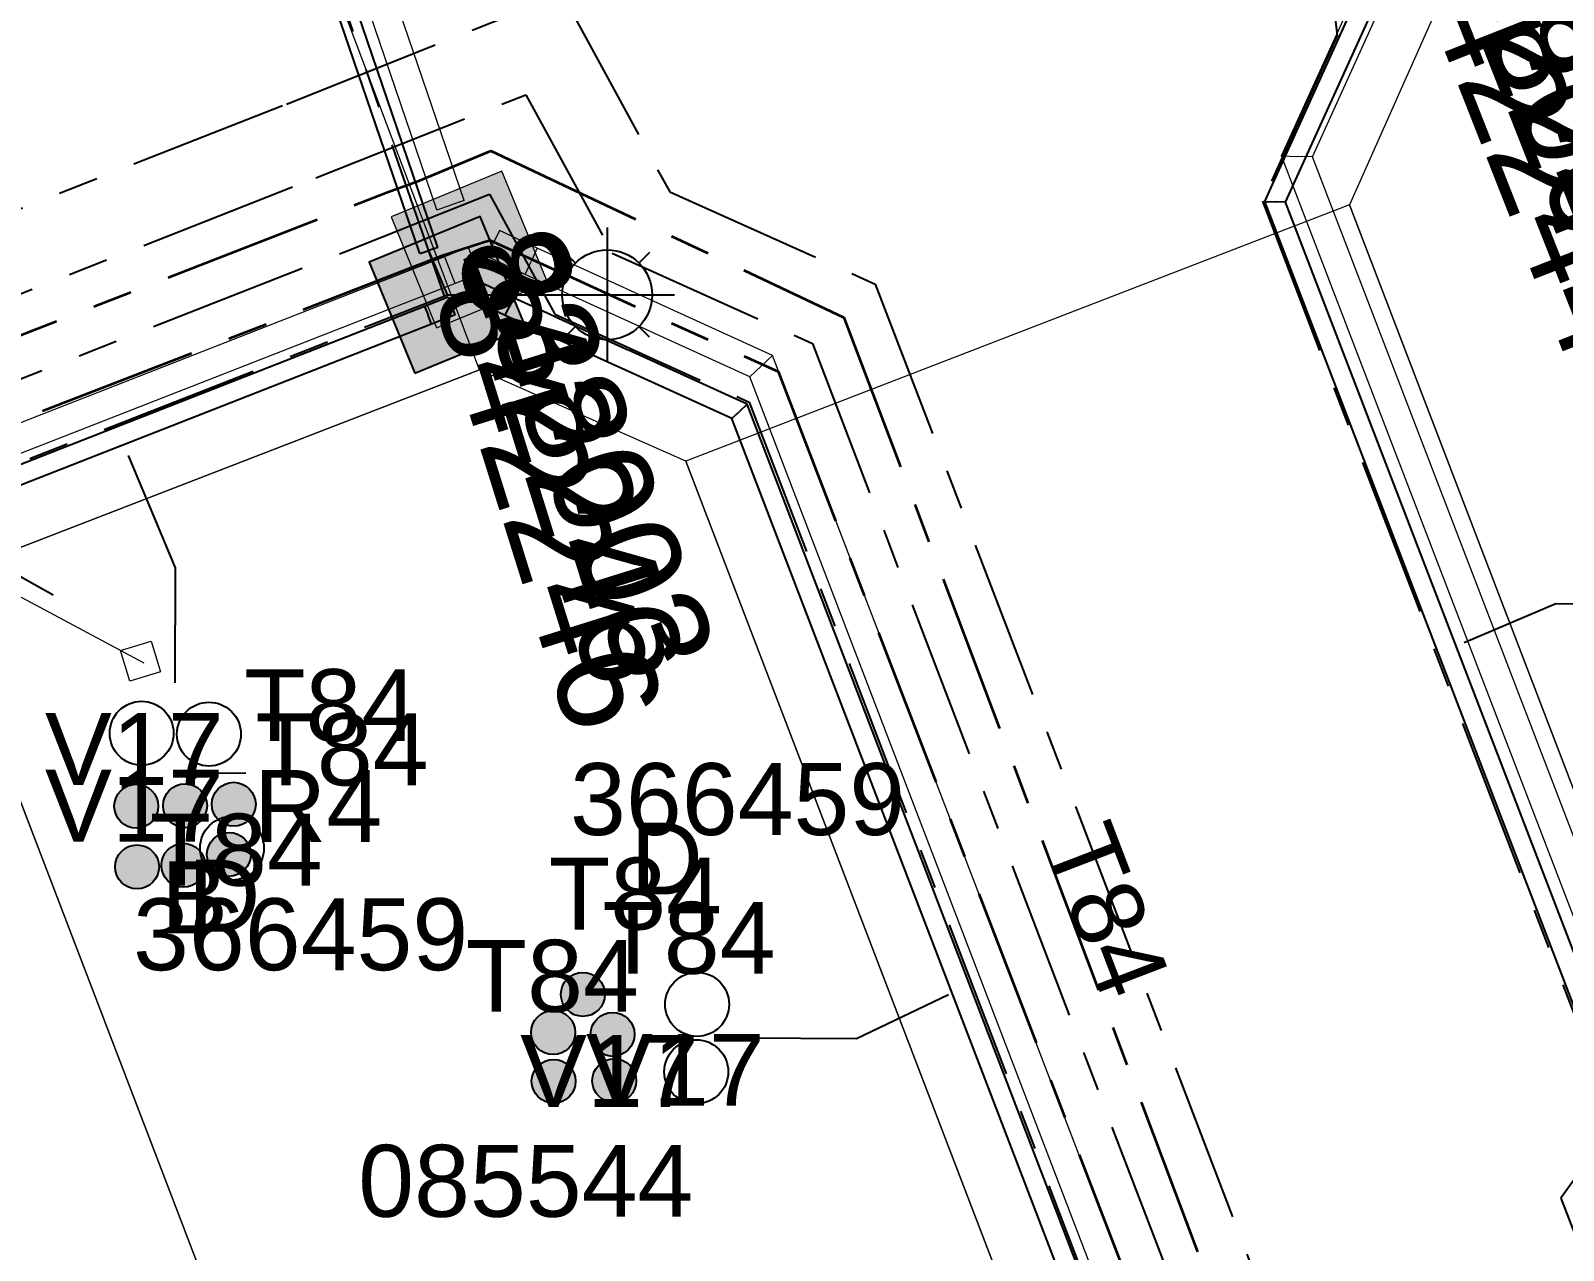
# Model space of a CAD drawing. Header units: metres. Extents: x 0 to 310918, y 0 to 6270107.
# Drawn here: x 310788.22 to 310826.59, y 6269775.26 to 6269805.78 of the extents above; entities that cross this region are included whole.
import ezdxf
from ezdxf.enums import TextEntityAlignment as Align

# ---------------------------------------------------------------- set-up
doc = ezdxf.new("R2010")
doc.units = ezdxf.units.M
for name, pattern in [('Cable Exist UG', [7, 4, -1, 1, -1]), ('DASHED', [19.05, 12.7, -6.35]), ('PHANTOMX2', [6.6, 3, -0.75, 0.2, -0.75, 0.2, -0.75, 0.2, -0.75])]:
    doc.linetypes.add(name, pattern=pattern)
doc.layers.get('0').update_dxf_attribs({"color": 6})
for name, color, linetype, lineweight in [('_User Miscellaneous1', 30, 'Continuous', 13), ('_User_HV_Exist', 1, 'Continuous', 35), ('Cadastre Developer_SP_NEW', 92, 'Continuous', 15), ('Cadastre Land Parcels_SP_EXT', 118, 'Continuous', 15), ('Cadastre Other Property_SP_EXT', 138, 'DASHED', 15), ('Cadastre Roads_SP_EXT', 218, 'Continuous', 15), ('Mains_HV_EXT', 13, 'Continuous', 25), ('Mains_LV_EXT', 163, 'Continuous', 25), ('Mains_LV_SL_EXT', 135, 'Continuous', 25), ('Services_SP_EXT', 42, 'PHANTOMX2', 20)]:
    doc.layers.add(name, color=color, linetype=linetype, lineweight=lineweight)
doc.layers.add('_User Miscellaneous12', color=252, linetype='Continuous', lineweight=13, plot=False, transparency=0.75)
for name, color, linetype in [('Duct_SP_EXT', 30, 'Continuous'), ('SupportsUG_SP_LV_SL_EXT', 7, 'Continuous'), ('Trench_SP_EXT', 7, 'Continuous')]:
    doc.layers.add(name, color=color, linetype=linetype)
doc.layers.add('Features_HIDE', color=1, linetype='Continuous', plot=False)
doc.styles.add('COLUMN_LABEL', font='arial.ttf', dxfattribs={"height": 2})
doc.styles.add('iecARIAL', font='arial.ttf', dxfattribs={"height": 2})
doc.styles.add('POLE_LABEL', font='arial.ttf', dxfattribs={"height": 2})
doc.styles.add('SL_LABEL', font='arial.ttf', dxfattribs={"height": 2})
doc.styles.get("Standard").update_dxf_attribs({"font": 'arial.ttf'})

# ---------------------------------------------------------------- blocks, each defined once
blk = doc.blocks.new('COLUMN_EXT')
blk.add_hatch(color=256).paths.add_polyline_path([(1.5, -1.5), (1.5, 1.5), (-1.5, 1.5), (-1.5, -1.5)])
blk.add_lwpolyline([(1.5, 1.5), (-1.5, 1.5), (-1.5, -1.5), (1.5, -1.5)], close=True)
at = {"flags": 1}
blk.add_attdef('Z', (-1.813, 2.351), '', height=0.2, rotation=180, dxfattribs=at)
at = {"flags": 9}
for tag, p in [('NOTES', (-1.813, 2)), ('STREETNAME', (-1.813, 1.6)), ('SUBURB', (-1.813, 1.8)), ('LOCATION', (-1.813, 1.4)), ('LEGEND', (-1.813, 1.2)), ('USAGE', (-1.813, 1)), ('STATE', (-1.813, 0.8)), ('COLUMN_TYPE', (-1.813, 0.4)), ('OWNED_BY', (-1.813, 0.6))]:
    blk.add_attdef(tag, text='', height=0.2, rotation=180, dxfattribs=at).set_placement(p, align=Align.MIDDLE_LEFT)
for tag, style, p in [('STRUCTURE_PLANT_NUMBER', 'POLE_LABEL', (-1.813, -0.031)), ('STREET_CODE', 'COLUMN_LABEL', (-1.813, 0.2))]:
    blk.add_attdef(tag, text='', height=0.2, rotation=180, dxfattribs=dict(at, style=style)).set_placement(p, align=Align.MIDDLE_LEFT)
at = {"style": 'COLUMN_LABEL', "width": 0.9, "flags": 8}
blk.add_attdef('ASSET_NUM', text='', height=2, rotation=270, dxfattribs=at).set_placement((2, -4), align=Align.MIDDLE_LEFT)
blk = doc.blocks.new('DUCT_EXT')
blk.add_circle((0, 0.8), 0.8)
at = {"flags": 1}
blk.add_attdef('Z', (0, 0), '', height=0.2, dxfattribs=at)
at = {"flags": 9}
for tag, p in [('DUCT_CODE', (0, 0)), ('XSECT_TYPE', (0, -0.2)), ('FB_REFERENCE', (0, -0.4)), ('STATE', (0, -0.6)), ('NOTES', (0, -0.8))]:
    blk.add_attdef(tag, text='', height=0.2, dxfattribs=at).set_placement(p, align=Align.MIDDLE_LEFT)
blk = doc.blocks.new('SL_LANTERN_EXT')
at = {"flags": 9}
for tag, p in [('LRATECODE', (-7.4, 0)), ('LOUTREACHVOCAB', (-7.2, 0)), ('LOUTREACH', (-7, 0)), ('LANTNUMBER', (-6.6, 0)), ('LNEW', (-6.4, 0)), ('LMASTVOCAB', (-6.2, 0)), ('LMAST', (-6, 0)), ('LLAMPVOCAB', (-5.8, 0)), ('LLAMP', (-5.6, 0)), ('LEXIST', (-5.4, 0)), ('LCHARGE3PERCENT', (-5.2, 0)), ('LCHARGE3', (-5, 0)), ('LCHARGE2PERCENT', (-4.8, 0)), ('LCHARGE2', (-4.6, 0)), ('LCHARGE1PERCENT', (-4.4, 0)), ('LCHARGE1', (-4.2, 0)), ('LCATEGORY', (-4, 0)), ('LBRACKETVOCAB', (-3.8, 0)), ('LBRACKET', (-3.6, 0)), ('LKINGHEIGHT', (-3.4, 0)), ('CREPLACE', (-3.2, 0)), ('CREMOVE', (-3, 0)), ('CNUMBER', (-2.8, 0)), ('CNEW', (-2.6, 0)), ('CEXIST', (-2.4, 0)), ('USAGE', (-2.2, 0)), ('STATE', (-2, 0)), ('OWNED_BY', (-1.8, 0)), ('ORIENTATION', (-1.6, 0)), ('OPERATING_VOLTAGE', (-1.4, 0)), ('NO_PHASES', (-1.2, 0)), ('LANTERN_TYPE', (-1, 0)), ('LANTERN_PURPOSE', (-0.8, 0)), ('CONTROL_TYPE', (-0.6, 0)), ('CONSTRUCTED_VOLTAGE', (-0.4, 0))]:
    blk.add_attdef(tag, text='', height=0.001, rotation=270, dxfattribs=at).set_placement(p, align=Align.MIDDLE_LEFT)
at = {"style": 'SL_LABEL', "flags": 9}
blk.add_attdef('STREET_CODE', text='', height=0.001, rotation=270, dxfattribs=at).set_placement((0.001, 0), align=Align.MIDDLE_LEFT)
at = {"flags": 1}
blk.add_attdef('Z', (0, 0), '', height=0.001, rotation=270, dxfattribs=at)
at = {"width": 0.9}
blk.add_attdef('LNUMBER', text='', height=1, dxfattribs=at).set_placement((7, -1), align=Align.MIDDLE_LEFT)
at = {"flags": 9}
for tag, p in [('LREMOVE', (0, -7.6)), ('LREPLACE', (0, -7.8)), ('LTYPE', (0, -8)), ('LTYPEVOCAB', (0, -8.2)), ('LEGEND', (0, -8.4)), ('SUBURB', (0, -8.6)), ('STREETNAME', (0, -8.8)), ('LOCATION', (0, -9)), ('NOTES', (0, -9.2)), ('MAINTAINED_BY', (0, -9.863))]:
    blk.add_attdef(tag, text='', height=0.001, dxfattribs=at).set_placement(p, align=Align.MIDDLE_LEFT)
blk.add_attdef('OPERATED_BY', (0, -9.607), '', height=0.001, dxfattribs=at)
at = {"layer": 'Features_HIDE', "width": 0.9}
blk.add_attdef('ASSET_NUM', text='', height=1, dxfattribs=at).set_placement((7, 1), align=Align.MIDDLE_LEFT)
at = {"transparency": 33554651}
blk.add_wipeout([(5.688, 0), (5.061, -1.061), (4, -1.688), (2.939, -1.061), (2.313, 0), (2.939, 1.061), (4, 1.687), (5.061, 1.061)], dxfattribs=at)
for p, q in [((4, 1.687), (4, 0)), ((2.939, 1.061), (3.205, 0.795)), ((5.061, 1.061), (4.795, 0.795)), ((0, 0), (4, 0)), ((4, 0), (5.688, 0)), ((4, 0), (4, -1.688)), ((2.939, -1.061), (3.205, -0.795)), ((5.061, -1.061), (4.795, -0.795))]:
    blk.add_line(p, q)
blk.add_circle((4, 0), 1.125)
blk = doc.blocks.new('CCP_EXT')
at = {"flags": 9}
for tag, p in [('OWNED_BY', (0, -1)), ('USAGE', (0, -1.2)), ('LEGEND', (0, -1.4)), ('LIFE_SUPPORT', (0, -1.6)), ('STATE', (0, -1.8)), ('NOTES', (0, -2))]:
    blk.add_attdef(tag, text='', height=0.2, dxfattribs=at).set_placement(p, align=Align.MIDDLE_LEFT)
at = {"transparency": 33554651}
blk.add_wipeout([(0, 0.566), (0.566, 0), (0, -0.566), (-0.566, 0)], dxfattribs=at)
blk.add_lwpolyline([(-0.566, 0), (0, 0.566), (0.566, 0), (0, -0.566), (-0.566, 0)])
at = {"flags": 1}
blk.add_attdef('Z', (0, 0), '', height=0.2, dxfattribs=at)
at = {"flags": 9}
for tag, p in [('CCP_TYPE', (0, 0)), ('CONSTRUCTED_VOLTAGE', (0, -0.2)), ('NO_PHASES', (0, -0.4)), ('OPERATING_VOLTAGE', (0, -0.6)), ('ORIENTATION', (0, -0.8))]:
    blk.add_attdef(tag, text='', height=0.2, dxfattribs=at).set_placement(p, align=Align.MIDDLE_LEFT)
blk = doc.blocks.new('CABLE_LARGE_EXT')
h = blk.add_hatch(color=256)
edge = h.paths.add_edge_path()
edge.add_arc((0, 0.55), 0.55, 0, 360)
blk.add_circle((0, 0.55), 0.55)
at = {"flags": 1}
blk.add_attdef('Z', (0, 0), '', height=0.2, dxfattribs=at)
at = {"flags": 9}
for tag, p in [('COND_CODE', (0, 0)), ('STATE', (0, -0.4)), ('FB_REFERENCE', (0, -0.2)), ('XSECT_SIZE', (0, -0.6)), ('NOTES', (0, -0.8))]:
    blk.add_attdef(tag, text='', height=0.2, dxfattribs=at).set_placement(p, align=Align.MIDDLE_LEFT)

msp = doc.modelspace()

# ---------------------------------------------------------------- linework, layer by layer
at = {"layer": '_User Miscellaneous1'}
for p, q in [((310798.386, 6269801.297), (310793.154, 6269816.641)), ((310799.068, 6269801.53), (310793.836, 6269816.874)), ((310819.529, 6269802.647), (310822.184, 6269808.505)), ((310819.529, 6269802.647), (310819.919, 6269802.635)), ((310820.309, 6269802.624), (310819.919, 6269802.635)), ((310798.386, 6269801.297), (310798.727, 6269801.414)), ((310799.068, 6269801.53), (310798.727, 6269801.414)), ((310806.223, 6269797.121), (310806.506, 6269797.388)), ((310806.789, 6269797.654), (310806.506, 6269797.388)), ((310816.99, 6269771.057), (310806.789, 6269797.654)), ((310816.318, 6269770.8), (310806.223, 6269797.121))]:
    msp.add_line(p, q, dxfattribs=at)
at = {"layer": 'Cadastre Land Parcels_SP_EXT', "linetype": 'Continuous'}
for points in [[(310848.053, 6269783.923), (310837.318, 6269811.928), (310823.535, 6269806.603), (310821.233, 6269801.426), (310830.537, 6269777.154), (310848.053, 6269783.923)], [(310813.925, 6269770.734), (310804.621, 6269795.006), (310799.456, 6269797.297), (310785.831, 6269792.033), (310796.567, 6269764.027), (310813.925, 6269770.734)], [(310796.567, 6269764.027), (310785.831, 6269792.033), (310771.179, 6269786.371), (310781.916, 6269758.364), (310796.567, 6269764.027)]]:
    msp.add_lwpolyline(points, close=True, dxfattribs=at)
at = {"layer": 'Duct_SP_EXT'}
for p, q in [((310797.955, 6269800.203), (310792.723, 6269815.547)), ((310798.409, 6269800.358), (310793.178, 6269815.702)), ((310819.114, 6269801.51), (310821.748, 6269807.323)), ((310819.634, 6269801.495), (310822.185, 6269807.123)), ((310819.114, 6269801.51), (310819.374, 6269801.503)), ((310819.634, 6269801.495), (310819.374, 6269801.503)), ((310797.955, 6269800.203), (310798.182, 6269800.281)), ((310798.409, 6269800.358), (310798.182, 6269800.281)), ((310798.078, 6269798.883), (310785.025, 6269793.775)), ((310798.078, 6269798.883), (310798.165, 6269798.66)), ((310798.253, 6269798.436), (310798.165, 6269798.66)), ((310798.253, 6269798.436), (310785.2, 6269793.328)), ((310805.772, 6269796.077), (310805.961, 6269796.255)), ((310806.15, 6269796.433), (310805.961, 6269796.255)), ((310816.333, 6269769.882), (310806.15, 6269796.433)), ((310815.885, 6269769.71), (310805.772, 6269796.077))]:
    msp.add_line(p, q, dxfattribs=at)
for points in [[(310791.832, 6269789.459), (310791.839, 6269792.344), (310790.661, 6269795.155)], [(310829.034, 6269791.427), (310826.399, 6269791.436), (310824.107, 6269790.466)], [(310793.601, 6269787.2), (310792.444, 6269787.197), (310792.162, 6269786.889)], [(310806.088, 6269780.574), (310808.889, 6269780.563), (310811.197, 6269781.666)]]:
    msp.add_lwpolyline(points, dxfattribs=at)
at = {"layer": 'Trench_SP_EXT', "linetype": 'Cable Exist UG'}
msp.add_lwpolyline([(310785.296, 6269793.623), (310789.278, 6269791.383)], dxfattribs=at)

# ---------------------------------------------------------------- block references
at = {"layer": 'Duct_SP_EXT', "rotation": 269.9999999999998}
for name, p in [('DUCT_EXT', (310790.194, 6269788.2)), ('DUCT_EXT', (310791.879, 6269788.178)), ('CABLE_LARGE_EXT', (310792.749, 6269786.422)), ('CABLE_LARGE_EXT', (310790.31, 6269786.374)), ('CABLE_LARGE_EXT', (310791.531, 6269786.387)), ('CABLE_LARGE_EXT', (310791.489, 6269784.896)), ('CABLE_LARGE_EXT', (310790.33, 6269784.856))]:
    msp.add_blockref(name, p, dxfattribs=at)
at = {"layer": 'Duct_SP_EXT'}
for name, p in [('DUCT_EXT', (310793.256, 6269784.525)), ('CABLE_LARGE_EXT', (310793.18, 6269784.619)), ('CABLE_LARGE_EXT', (310802.04, 6269781.114)), ('DUCT_EXT', (310804.9, 6269780.615)), ('CABLE_LARGE_EXT', (310801.296, 6269780.16)), ('CABLE_LARGE_EXT', (310802.783, 6269780.114)), ('DUCT_EXT', (310804.878, 6269778.928)), ('CABLE_LARGE_EXT', (310801.308, 6269778.939)), ('CABLE_LARGE_EXT', (310802.825, 6269778.954))]:
    msp.add_blockref(name, p, dxfattribs=at)
at = {"layer": 'SupportsUG_SP_LV_SL_EXT'}
ref = msp.add_blockref('COLUMN_EXT', (310822.79, 6269808.358), dxfattribs=dict(at, rotation=196.6914024441349))
ref.add_attrib('ASSET_NUM', '842244', dxfattribs={"layer": '0', "height": 2.5, "rotation": 291.4764, "style": 'COLUMN_LABEL'}).set_placement((310824.79, 6269809.108), align=Align.TOP_LEFT)
ref = msp.add_blockref('COLUMN_EXT', (310798.65, 6269799.172), dxfattribs=dict(at, rotation=202.3790847504436))
ref.add_attrib('ASSET_NUM', '842246', dxfattribs={"layer": '0', "height": 2.5, "rotation": 287.3604, "style": 'COLUMN_LABEL'}).set_placement((310800.65, 6269799.922), align=Align.TOP_LEFT)

# ---------------------------------------------------------------- texts
at = {"layer": 'Cadastre Other Property_SP_EXT'}
msp.add_text('085544', height=1.8, dxfattribs=at).set_placement((310796.416, 6269776.099))
at = {"layer": 'Duct_SP_EXT'}
for s, p in [('T84', (310793.56, 6269788.003)), ('V17', (310788.572, 6269786.909)), ('T84', (310793.843, 6269786.897)), ('366459', (310801.719, 6269785.653)), ('V17', (310788.574, 6269785.486)), ('R4', (310793.801, 6269785.481)), ('T84', (310791.195, 6269784.386)), ('D', (310803.231, 6269784.166)), ('T84', (310801.188, 6269783.288)), ('B', (310791.48, 6269783.194)), ('D', (310792.152, 6269783.236)), ('366459', (310790.779, 6269782.27)), ('T84', (310802.529, 6269782.18)), ('T84', (310799.108, 6269781.229)), ('V17', (310800.468, 6269778.85)), ('V17', (310802.117, 6269778.877))]:
    msp.add_text(s, height=1.8, dxfattribs=at).set_placement(p)
at = {"layer": 'Mains_LV_EXT'}
msp.add_text('T84', height=1.8, rotation=290.9842, dxfattribs=at).set_placement((310813.543, 6269785.473))

# ---------------------------------------------------------------- next in the draw order: block references
at = {"layer": 'Features_HIDE'}
ref = msp.add_blockref('SL_LANTERN_EXT', (310822.79, 6269808.358), dxfattribs=at)
ref.add_attrib('ASSET_NUM', '238001', dxfattribs={"layer": '0', "height": 2.5, "rotation": 291.4764, "style": 'iecARIAL'}).set_placement((310824.29, 6269809.858), align=Align.MIDDLE_LEFT)
ref = msp.add_blockref('SL_LANTERN_EXT', (310798.65, 6269799.172), dxfattribs=at)
ref.add_attrib('ASSET_NUM', '238003', dxfattribs={"layer": '0', "height": 2.5, "rotation": 290.7849, "style": 'iecARIAL'}).set_placement((310800.15, 6269800.672), align=Align.MIDDLE_LEFT)
at = {"layer": 'Services_SP_EXT', "rotation": 151.7314871314023}
msp.add_blockref('CCP_EXT', (310790.965, 6269790.004), dxfattribs=at)

# ---------------------------------------------------------------- next in the draw order: linework, layer by layer
at = {"layer": '_User Miscellaneous1'}
for p, q in [((310820.309, 6269802.624), (310822.839, 6269808.206)), ((310829.163, 6269777.559), (310819.529, 6269802.647)), ((310829.836, 6269777.817), (310820.309, 6269802.624)), ((310799.644, 6269800.129), (310799.797, 6269800.454)), ((310799.951, 6269800.78), (310799.797, 6269800.454)), ((310800.895, 6269800.336), (310799.951, 6269800.78)), ((310798.578, 6269800.127), (310785.526, 6269795.02)), ((310799.172, 6269800.362), (310798.578, 6269800.127)), ((310798.578, 6269800.127), (310798.71, 6269799.792)), ((310799.172, 6269800.362), (310799.304, 6269800.027)), ((310799.436, 6269799.692), (310799.304, 6269800.027)), ((310800.592, 6269799.683), (310799.644, 6269800.129)), ((310800.895, 6269800.336), (310800.744, 6269800.01)), ((310806.789, 6269797.654), (310800.895, 6269800.336)), ((310798.842, 6269799.457), (310798.71, 6269799.792)), ((310799.436, 6269799.692), (310798.842, 6269799.457)), ((310800.592, 6269799.683), (310800.744, 6269800.01)), ((310806.223, 6269797.121), (310800.592, 6269799.683)), ((310798.842, 6269799.457), (310785.789, 6269794.349))]:
    msp.add_line(p, q, dxfattribs=at)
at = {"layer": '_User Miscellaneous12'}
msp.add_lwpolyline([(310770.365, 6269788.208), (310772.881, 6269788.1), (310785.495, 6269792.932), (310791.048, 6269789.962)], dxfattribs=at)
at = {"layer": '_User_HV_Exist', "linetype": 'Cable Exist UG'}
for points in [[(310738.783, 6269778.043), (310739.468, 6269779.299), (310739.468, 6269779.299), (310797.152, 6269801.741), (310797.931, 6269802.028), (310799.738, 6269802.775), (310799.738, 6269802.775), (310808.577, 6269798.605), (310818.116, 6269773.416), (310819.707, 6269769.394), (310811.779, 6269766.397), (310811.338, 6269766.257)], [(310675.709, 6269682.229), (310677.121, 6269682.717), (310677.121, 6269682.717), (310681.079, 6269684.306), (310702.683, 6269693.043), (310704.678, 6269693.782), (310714.511, 6269697.429), (310716.619, 6269698.217), (310738.598, 6269706.477), (310741.731, 6269707.559), (310758.9, 6269713.989), (310757.38, 6269717.662), (310756.698, 6269719.64), (310737.423, 6269770.4), (310740.102, 6269776.473), (310740.863, 6269777.746), (310755.892, 6269783.591), (310798.519, 6269800.154), (310799.714, 6269800.543), (310806.925, 6269797.25), (310817.065, 6269770.886), (310810.714, 6269768.23), (310811.306, 6269766.335)]]:
    msp.add_lwpolyline(points, dxfattribs=at)
at = {"layer": 'Cadastre Developer_SP_NEW', "linetype": 'Continuous'}
for points in [[(310848.053, 6269783.923), (310837.318, 6269811.928), (310823.535, 6269806.603), (310821.233, 6269801.426), (310830.537, 6269777.154), (310848.053, 6269783.923)], [(310813.925, 6269770.734), (310804.621, 6269795.006), (310799.456, 6269797.297), (310785.831, 6269792.033), (310796.567, 6269764.027), (310813.925, 6269770.734)], [(310796.567, 6269764.027), (310785.831, 6269792.033), (310771.179, 6269786.371), (310781.916, 6269758.364), (310796.567, 6269764.027)]]:
    msp.add_lwpolyline(points, close=True, dxfattribs=at)
at = {"layer": 'Cadastre Roads_SP_EXT', "linetype": 'Continuous'}
for points in [[(310756.528, 6269780.709), (310771.179, 6269786.371), (310785.831, 6269792.033), (310799.456, 6269797.297), (310791.826, 6269817.5), (310775.877, 6269811.337), (310759.987, 6269805.196), (310736.28, 6269796.035), (310735.19, 6269795.614), (310742.903, 6269775.444), (310756.528, 6269780.709)], [(310867.018, 6269681.923), (310857.719, 6269706.198), (310852.355, 6269720.201), (310846.99, 6269734.208), (310841.624, 6269748.218), (310835.905, 6269763.152), (310830.537, 6269777.154), (310821.233, 6269801.426), (310804.621, 6269795.006), (310813.925, 6269770.734), (310819.292, 6269756.733), (310825.014, 6269741.801), (310830.381, 6269727.791), (310835.747, 6269713.783), (310841.112, 6269699.779), (310850.41, 6269675.505), (310867.018, 6269681.923)]]:
    msp.add_lwpolyline(points, close=True, dxfattribs=at)
at = {"layer": 'Duct_SP_EXT'}
for p, q in [((310828.731, 6269776.469), (310819.114, 6269801.51)), ((310829.179, 6269776.641), (310819.634, 6269801.495)), ((310799.151, 6269799.104), (310799.253, 6269799.322)), ((310799.355, 6269799.539), (310799.253, 6269799.322)), ((310800.3, 6269799.095), (310799.355, 6269799.539)), ((310798.671, 6269799.117), (310798.078, 6269798.883)), ((310798.671, 6269799.117), (310798.759, 6269798.894)), ((310798.847, 6269798.671), (310798.759, 6269798.894)), ((310800.098, 6269798.659), (310799.151, 6269799.104)), ((310800.098, 6269798.659), (310800.199, 6269798.877)), ((310800.3, 6269799.095), (310800.199, 6269798.877)), ((310806.15, 6269796.433), (310800.3, 6269799.095)), ((310798.847, 6269798.671), (310798.253, 6269798.436)), ((310805.772, 6269796.077), (310800.098, 6269798.659))]:
    msp.add_line(p, q, dxfattribs=at)
at = {"layer": 'Mains_HV_EXT', "linetype": 'Cable Exist UG'}
for points in [[(310738.783, 6269778.043), (310739.468, 6269779.299), (310739.468, 6269779.299), (310797.152, 6269801.741), (310797.931, 6269802.028), (310799.738, 6269802.775), (310799.738, 6269802.775), (310808.577, 6269798.605), (310818.116, 6269773.416), (310819.707, 6269769.394), (310811.779, 6269766.397), (310811.338, 6269766.257)], [(310675.709, 6269682.229), (310677.121, 6269682.717), (310677.121, 6269682.717), (310681.079, 6269684.306), (310702.683, 6269693.043), (310704.678, 6269693.782), (310714.511, 6269697.429), (310716.619, 6269698.217), (310738.598, 6269706.477), (310741.731, 6269707.559), (310758.9, 6269713.989), (310757.38, 6269717.662), (310756.698, 6269719.64), (310737.423, 6269770.4), (310740.102, 6269776.473), (310740.863, 6269777.746), (310755.892, 6269783.591), (310798.519, 6269800.154), (310799.714, 6269800.543), (310806.925, 6269797.25), (310817.065, 6269770.886), (310810.714, 6269768.23), (310811.306, 6269766.335)]]:
    msp.add_lwpolyline(points, dxfattribs=at)
at = {"layer": 'Mains_LV_EXT', "linetype": 'Cable Exist UG'}
for points in [[(310850.724, 6269819.242), (310848.763, 6269820.546), (310848.763, 6269820.546), (310823.023, 6269810.52), (310820.46, 6269809.435), (310820.927, 6269805.663), (310820.927, 6269805.663), (310819.051, 6269801.515), (310827.887, 6269778.473), (310826.527, 6269776.568), (310826.527, 6269776.568), (310831.836, 6269762.822), (310834.016, 6269762.656)], [(310770.413, 6269788.351), (310768.959, 6269795.062), (310768.959, 6269795.062), (310771.253, 6269794.772), (310794.622, 6269803.947), (310801.523, 6269806.695), (310804.213, 6269801.75), (310809.361, 6269799.44), (310820.884, 6269769.359), (310813.281, 6269766.22), (310811.359, 6269766.241)], [(310771.498, 6269792.738), (310795.358, 6269802.103), (310800.615, 6269804.181), (310802.775, 6269800.215), (310807.785, 6269797.956), (310818.393, 6269770.218), (310814.777, 6269768.727), (310812.934, 6269767.399), (310811.384, 6269766.39)], [(310771.738, 6269790.713), (310796.094, 6269800.26), (310799.701, 6269801.694), (310801.335, 6269798.689), (310801.335, 6269798.689), (310806.206, 6269796.485), (310815.821, 6269771.348), (310813.851, 6269770.306), (310811.977, 6269768.135), (310811.338, 6269766.257)]]:
    msp.add_lwpolyline(points, dxfattribs=at)
at = {"layer": 'Mains_LV_SL_EXT', "linetype": 'Cable Exist UG'}
for points in [[(310798.574, 6269799.142), (310793.418, 6269814.071), (310795.234, 6269814.792), (310794.46, 6269816.982), (310794.46, 6269816.982), (310808.335, 6269822.403)], [(310770.507, 6269788.144), (310798.65, 6269799.172)]]:
    msp.add_lwpolyline(points, dxfattribs=at)
at = {"layer": 'Trench_SP_EXT', "linetype": 'Cable Exist UG'}
msp.add_lwpolyline([(310798.65, 6269799.172), (310798.182, 6269800.281)], dxfattribs=at)

# ---------------------------------------------------------------- next in the draw order: block references
at = {"layer": '_User Miscellaneous1'}
ref = msp.add_blockref('COLUMN_EXT', (310823.335, 6269809.491), dxfattribs=dict(at, rotation=196.6914024441349))
ref.add_attrib('ASSET_NUM', '842244', dxfattribs={"layer": '0', "height": 2.5, "rotation": 291.4764, "style": 'COLUMN_LABEL'}).set_placement((310825.335, 6269810.241), align=Align.TOP_LEFT)
ref = msp.add_blockref('COLUMN_EXT', (310799.195, 6269800.305), dxfattribs=dict(at, rotation=202.3790847504436))
ref.add_attrib('ASSET_NUM', '842246', dxfattribs={"layer": '0', "height": 2.5, "rotation": 287.3604, "style": 'COLUMN_LABEL'}).set_placement((310801.195, 6269801.055), align=Align.TOP_LEFT)

doc.saveas('drawing.dxf')
